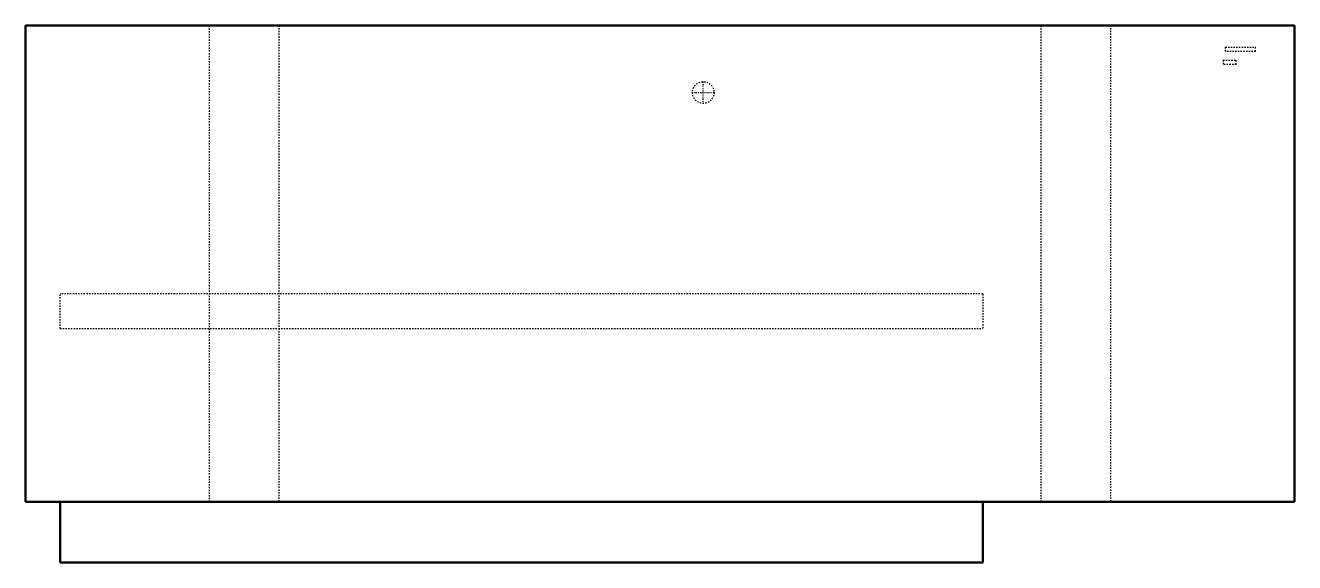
# Model space of a CAD drawing. Header units: millimetres. Extents: x -465 to 465, y -197 to 197.
import ezdxf

# ---------------------------------------------------------------- set-up
doc = ezdxf.new("R2010")
doc.units = ezdxf.units.MM
doc.linetypes.add('Center', pattern=[1.5, 0.45, -0.5, 0.05, -0.5])
doc.linetypes.add('Dashed', pattern=[2, 1, -1])
for name, color, linetype, lineweight in [('AM_0', 7, 'Continuous', 50), ('AM_7', 7, 'Center', 25), ('AM_9', 6, 'Dashed', 25)]:
    doc.layers.add(name, color=color, linetype=linetype, lineweight=lineweight)

# ---------------------------------------------------------------- blocks, each defined once
blk = doc.blocks.new('1_DC6VSS3610A_PART8_0_in_DC6VSS3610A_4')
at = {"layer": 'AM_0'}
for p, q in [((-465.1375, 196.85), (-465.1375, -152.4)), ((465.1375, 196.85), (-465.1375, 196.85)), ((465.1375, -152.4), (465.1375, 196.85)), ((-465.1375, -152.4), (465.1375, -152.4))]:
    blk.add_line(p, q, dxfattribs=at)
blk = doc.blocks.new('2_DC6VSS3610A_PART7_0_in_DC6VSS3610A_4')
at = {"layer": 'AM_9'}
for p, q in [((-330.2, -152.4), (-330.2, 196.85)), ((-279.4, 196.85), (-279.4, -152.4))]:
    blk.add_line(p, q, dxfattribs=at)
blk = doc.blocks.new('3_DC6VSS3610A_PART6_0_in_DC6VSS3610A_4')
at = {"layer": 'AM_9'}
for p, q in [((279.4, -152.4), (279.4, 196.85)), ((330.2, 196.85), (330.2, -152.4))]:
    blk.add_line(p, q, dxfattribs=at)
blk = doc.blocks.new('4_DC6VSS3610A_PART5_0_in_DC6VSS3610A_4')
at = {"layer": 'AM_9'}
for p, q in [((412.75, 171.45), (422.275, 171.45)), ((412.75, 171.45), (412.75, 168.275)), ((422.275, 168.275), (412.75, 168.275)), ((422.275, 168.275), (422.275, 171.45))]:
    blk.add_line(p, q, dxfattribs=at)
blk = doc.blocks.new('5_DC6VSS3610A_PART4_0_in_DC6VSS3610A_4')
at = {"layer": 'AM_9'}
for p, q in [((414.3375, 180.975), (436.5625, 180.975)), ((414.3375, 180.975), (414.3375, 177.8)), ((436.5625, 177.8), (414.3375, 177.8)), ((436.5625, 177.8), (436.5625, 180.975))]:
    blk.add_line(p, q, dxfattribs=at)
blk = doc.blocks.new('6_DC6VSS3610A_PART3_0_in_DC6VSS3610A_4')
at = {"layer": 'AM_7'}
for p, q in [((31.6865, 139.303125), (31.6865, 155.971875)), ((23.352125, 147.6375), (40.020875, 147.6375))]:
    blk.add_line(p, q, dxfattribs=at)
at = {"layer": 'AM_9'}
blk.add_circle((31.6865, 147.6375), 7.9375, dxfattribs=at)
blk = doc.blocks.new('7_DC6VSS3610A_PART2_0_in_DC6VSS3610A_4')
at = {"layer": 'AM_9'}
for p, q in [((236.5375, 0), (-439.7375, 0)), ((-439.7375, -25.4), (-439.7375, 0)), ((236.5375, 0), (236.5375, -25.4)), ((-439.7375, -25.4), (236.5375, -25.4))]:
    blk.add_line(p, q, dxfattribs=at)
blk = doc.blocks.new('8_DC6VSS3610A_PART1_0_in_DC6VSS3610A_4')
at = {"layer": 'AM_0'}
for p, q in [((-439.7375, -196.85), (-439.7375, -152.4)), ((236.5375, -152.4), (236.5375, -196.85)), ((236.5375, -196.85), (-439.7375, -196.85))]:
    blk.add_line(p, q, dxfattribs=at)

msp = doc.modelspace()

# ---------------------------------------------------------------- block references
for name in ['1_DC6VSS3610A_PART8_0_in_DC6VSS3610A_4', '2_DC6VSS3610A_PART7_0_in_DC6VSS3610A_4', '3_DC6VSS3610A_PART6_0_in_DC6VSS3610A_4', '5_DC6VSS3610A_PART4_0_in_DC6VSS3610A_4', '4_DC6VSS3610A_PART5_0_in_DC6VSS3610A_4', '6_DC6VSS3610A_PART3_0_in_DC6VSS3610A_4', '7_DC6VSS3610A_PART2_0_in_DC6VSS3610A_4', '8_DC6VSS3610A_PART1_0_in_DC6VSS3610A_4']:
    msp.add_blockref(name, (0, 0))

doc.saveas('drawing.dxf')
